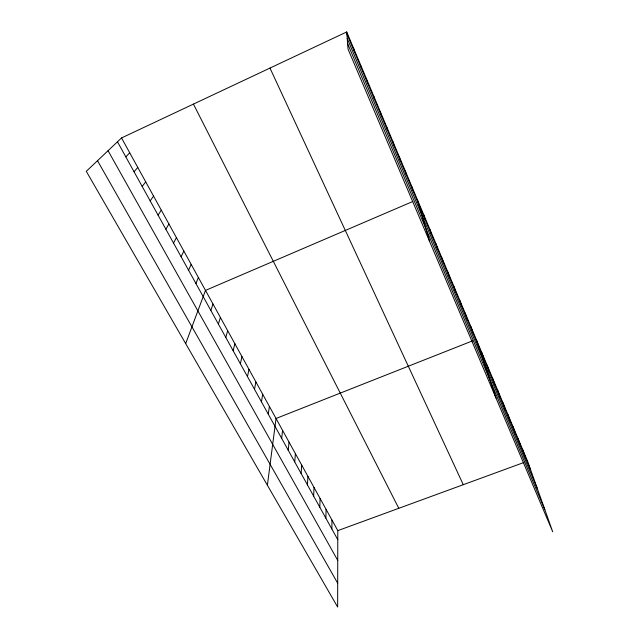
<?xml version="1.0" encoding="UTF-8"?>
<svg xmlns="http://www.w3.org/2000/svg" width="639" height="639" viewBox="0 0 639 639"><rect width="100%" height="100%" fill="white"/><g stroke="black" fill="none" stroke-linecap="round" stroke-linejoin="round"><path stroke-width="0.96" d="M121.538 137.944L337.799 530.634L337.648 607.05L86.289 171.332L121.538 137.944L346.721 31.95L527.55 461.158L552.711 531.776L348.039 49.107L346.721 31.95M331.865 529.012L331.976 520.05M325.874 518.181L326.074 509.339M319.804 507.222L320.091 498.484M313.653 496.112L314.037 487.493M307.423 484.865L307.91 476.359M301.113 473.467L301.696 465.08M294.715 461.917L295.41 453.658M288.237 450.215L289.036 442.092M281.671 438.362L282.582 430.366M267.39 485.265L276.032 418.481L472.588 340.843M268.276 414.16L269.402 406.444M261.439 401.811L262.685 394.247M254.506 389.295L255.88 381.882M247.477 376.611L248.978 369.35M240.36 363.743L241.981 356.642M233.131 350.691L234.88 343.758M225.807 337.464L227.692 330.698M218.37 324.037L220.399 317.463M210.838 310.426L213.003 304.028M185.685 343.622L205.502 290.41L412.778 201.501M195.925 283.5L198.378 277.478M188.569 270.209L191.165 264.37M181.101 256.726L183.848 251.087M173.536 243.06L176.428 237.62M165.86 229.201L168.912 223.969M158.081 215.143L161.284 210.127M150.189 200.894L153.56 196.093M142.185 186.436L145.724 181.859M134.062 171.771L137.776 167.426M125.827 156.89L129.709 152.793M337.799 530.634L523.844 462.516M97.503 160.708L337.696 583.231M108.063 150.7L337.743 560.387M117.464 141.794L337.783 539.699M193.441 104.101L398.784 508.309M269.97 68.077L463.275 484.697M347.616 43.62L544.835 509.682M346.873 33.915L530.522 469.497M347.225 38.476L537.319 488.563M522.726 449.696L525.633 457.899M517.83 438.082L520.681 446.158M512.869 426.317L515.665 434.256M507.853 414.391L510.577 422.195M502.757 402.306L505.425 409.966M497.597 390.07L500.201 397.578M492.373 377.657L494.906 385.013M487.07 365.077L489.53 372.273M481.702 352.321L484.09 359.358M476.255 339.397L496.008 398.065M470.727 326.289L472.964 332.983M465.128 312.99L467.285 319.508M459.449 299.515L461.526 305.841M453.69 285.841L455.679 291.983M447.843 271.974L449.744 277.917M441.916 257.908L443.73 263.643M435.91 243.635L437.627 249.162M429.807 229.153L431.429 234.465M423.617 214.464L425.135 219.544M417.331 199.552L429.576 241.39M411.364 185.382L412.682 190.007M405.31 171.012L406.532 175.405M399.167 156.435L400.286 160.597M392.945 141.658L393.951 145.572M386.627 126.658L387.522 130.324M380.213 111.45L380.996 114.844M373.711 96.01L374.374 99.141M367.113 80.354L367.657 83.206M360.42 64.459L360.827 67.023M353.623 48.324L353.902 50.593"/></g></svg>
